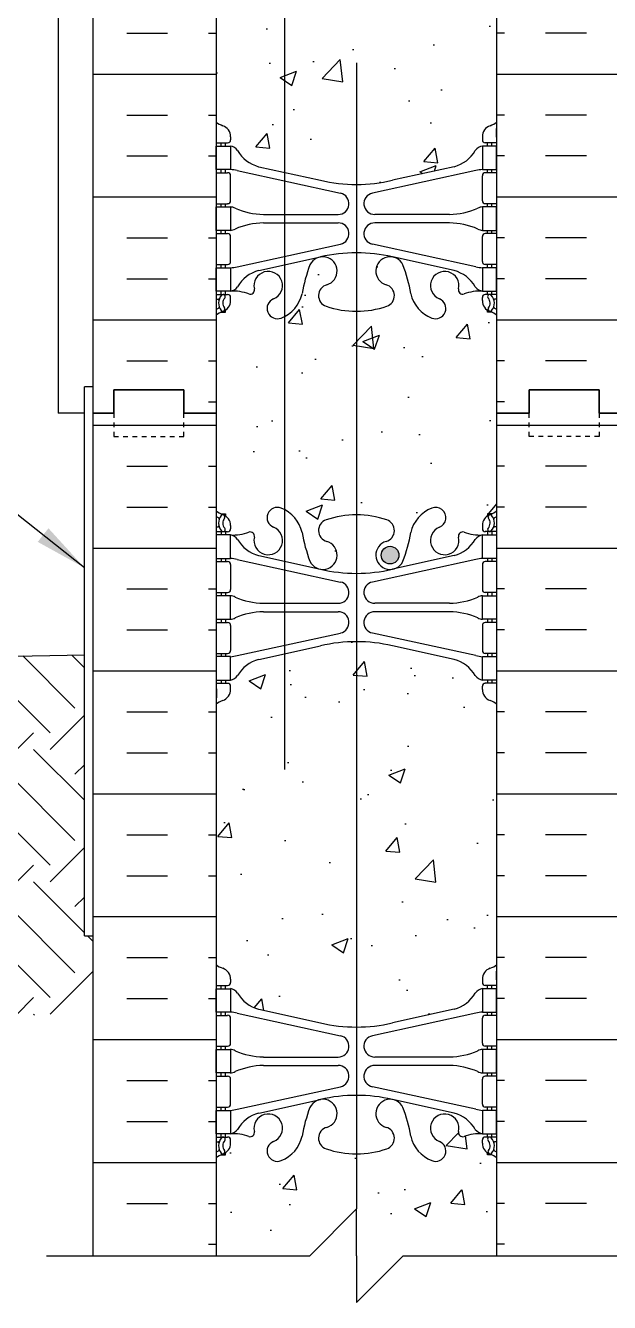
# Model space of a CAD drawing. Header units: inches. Extents: x -53.9 to -9.3, y -18.5 to 74.9.
# Drawn here: x -37.66 to -25.18, y 18.88 to 46.16 of the extents above; entities that cross this region are included whole.
import ezdxf

# ---------------------------------------------------------------- set-up
doc = ezdxf.new("R2010")
doc.units = ezdxf.units.IN
doc.header["$MEASUREMENT"] = 0
doc.linetypes.add('DASHED2', pattern=[0.375, 0.25, -0.125])
for name, color, linetype in [('HATCH', 12, 'Continuous'), ('line25', 2, 'Continuous'), ('LINE3', 3, 'Continuous'), ('LINE50', 5, 'Continuous'), ('LINE9', 9, 'Continuous'), ('TEXT', 4, 'Continuous'), ('Web_Edge', 9, 'Continuous')]:
    doc.layers.add(name, color=color, linetype=linetype)
doc.styles.add('DIM', font='romans.shx', dxfattribs={"width": 0.7})
doc.dimstyles.new('ext_12', dxfattribs={"dimscale": 12, "dimtxt": 0.09375, "dimasz": 0.09375, "dimexe": 0.09375, "dimexo": 0.0625, "dimgap": 0.0625, "dimtad": 1, "dimdec": 1, "dimzin": 3, "dimdsep": 46, "dimlunit": 4, "dimtxsty": 'DIM', "dimcen": 0.09, "dimdle": 0.09375, "dimclrt": 4, "dimadec": 0, "dimazin": 0, "dimtfac": 1, "dimtdec": 1, "dimtmove": 2, "dimatfit": 3, "dimfxl": 1, "dimfrac": 2, "dimtolj": 1, "dimtzin": 0, "dimarcsym": 0})

msp = doc.modelspace()

# ---------------------------------------------------------------- hatches: boundary and pattern name
at = {"layer": 'HATCH'}
h = msp.add_hatch(dxfattribs=at)
h.set_pattern_fill('AR-CONC', color=256, scale=0.5)
h.paths.add_polyline_path([(-27.584, 73.882), (-29.584, 73.882), (-30.584, 72.882), (-30.584, 71.708, -0.082755), (-29.936, 71.6, -0.735593), (-29.949, 71.142, 1.553132), (-29.59, 70.717, 0.053157), (-29.425, 71.331, -0.24438), (-28.976, 71.852, -1), (-28.813, 71.444, 2.182095), (-28.403, 71.231, -0.601435), (-28.283, 71.336, 0.10046), (-27.889, 71.279), (-27.784, 71.279), (-27.784, 71.349), (-27.832, 71.349, -0.414214), (-27.894, 71.411), (-27.894, 71.479, -0.249069), (-27.784, 71.686), (-27.784, 71.727), (-27.694, 71.727, 0.064398), (-27.584, 71.793)])
h.paths.add_polyline_path([(-29.678, 70.848, -1), (-30.053, 70.848, -1)], flags=16)
h.paths.add_polyline_path([(-30.584, 72.882), (-30.584, 73.882), (-30.584, 74.882), (-31.584, 73.882), (-33.584, 73.882), (-33.584, 71.793, 0.064398), (-33.474, 71.727), (-33.384, 71.727), (-33.384, 71.686, -0.249069), (-33.274, 71.479), (-33.274, 71.411, -0.414214), (-33.337, 71.349), (-33.384, 71.349), (-33.384, 71.279), (-33.279, 71.279, 0.10046), (-32.886, 71.336, -0.601435), (-32.766, 71.231, 2.182095), (-32.356, 71.444, -1), (-32.193, 71.852, -0.24438), (-31.744, 71.331, 0.053157), (-31.578, 70.717, 1.553132), (-31.22, 71.142, -0.735593), (-31.233, 71.6, -0.082755), (-30.584, 71.708)])
h.paths.add_polyline_path([(-32.116, 68.742), (-32.674, 68.62, 0.196323), (-33.124, 68.273, -0.188973), (-33.279, 68.179), (-33.384, 68.179), (-33.384, 68.109), (-33.337, 68.109, -0.414214), (-33.274, 68.046), (-33.274, 67.979, -0.317837), (-33.441, 67.743, 0.082415), (-33.584, 67.664), (-33.584, 62.101, 0.082415), (-33.441, 62.022, -0.317837), (-33.274, 61.786), (-33.274, 61.719, -0.414214), (-33.337, 61.656), (-33.384, 61.656), (-33.384, 61.586), (-33.279, 61.586, -0.188973), (-33.124, 61.491, 0.196323), (-32.674, 61.145), (-32.116, 61.022)])
h.paths.add_polyline_path([(-30.584, 68.999, 0.057795), (-31.353, 68.91), (-32.116, 68.742), (-32.116, 61.022), (-31.353, 60.855, 0.057795), (-30.584, 60.766)])
h.paths.add_polyline_path([(-27.584, 67.664, 0.082415), (-27.728, 67.743, -0.317837), (-27.894, 67.979), (-27.894, 68.046, -0.414214), (-27.832, 68.109), (-27.784, 68.109), (-27.784, 68.179), (-27.889, 68.179, -0.188973), (-28.045, 68.273, 0.196323), (-28.494, 68.62), (-29.816, 68.91, 0.057795), (-30.584, 68.999), (-30.584, 60.766, 0.057795), (-29.816, 60.855), (-28.494, 61.145, 0.196323), (-28.045, 61.491, -0.188973), (-27.889, 61.586), (-27.784, 61.586), (-27.784, 61.656), (-27.832, 61.656, -0.414214), (-27.894, 61.719), (-27.894, 61.786, -0.317837), (-27.728, 62.022, 0.082415), (-27.584, 62.101)])
h.paths.add_polyline_path([(-30.584, 58.057, -0.082755), (-31.233, 58.165, -0.735593), (-31.22, 58.623, 1.553132), (-31.578, 59.047, 0.053157), (-31.744, 58.433, -0.214613), (-32.116, 57.948), (-32.116, 53.817, -0.214613), (-31.744, 53.331, 0.053157), (-31.578, 52.717, 1.553132), (-31.22, 53.142, -0.735593), (-31.233, 53.6, -0.082755), (-30.584, 53.708)])
h.paths.add_polyline_path([(-31.115, 52.848, -1), (-31.49, 52.848, -1)], flags=16)
h.paths.add_polyline_path([(-27.584, 57.971, 0.064398), (-27.694, 58.037), (-27.784, 58.037), (-27.784, 58.079, -0.249069), (-27.894, 58.286), (-27.894, 58.354, -0.414214), (-27.832, 58.416), (-27.784, 58.416), (-27.784, 58.486), (-27.889, 58.486, 0.10046), (-28.283, 58.429, -0.601435), (-28.403, 58.534, 2.182095), (-28.813, 58.321, -1), (-28.976, 57.912, -0.24438), (-29.425, 58.433, 0.053157), (-29.59, 59.047, 1.553132), (-29.949, 58.623, -0.735593), (-29.936, 58.165, -0.082755), (-30.584, 58.057), (-30.584, 53.708, -0.082755), (-29.936, 53.6, -0.735593), (-29.949, 53.142, 1.553132), (-29.59, 52.717, 0.053157), (-29.425, 53.331, -0.24438), (-28.976, 53.852, -1), (-28.813, 53.444, 2.182095), (-28.403, 53.231, -0.601435), (-28.283, 53.336, 0.10046), (-27.889, 53.279), (-27.784, 53.279), (-27.784, 53.349), (-27.832, 53.349, -0.414214), (-27.894, 53.411), (-27.894, 53.479, -0.249069), (-27.784, 53.686), (-27.784, 53.727), (-27.694, 53.727, 0.064398), (-27.584, 53.793), (-27.584, 55.882)])
h.paths.add_polyline_path([(-32.116, 57.948, -0.028283), (-32.193, 57.912, -1), (-32.356, 58.321, 2.182095), (-32.766, 58.534, -0.601435), (-32.886, 58.429, 0.10046), (-33.279, 58.486), (-33.384, 58.486), (-33.384, 58.416), (-33.337, 58.416, -0.414214), (-33.274, 58.354), (-33.274, 58.286, -0.249069), (-33.384, 58.079), (-33.384, 58.037), (-33.474, 58.037, 0.064398), (-33.584, 57.971), (-33.584, 55.882), (-33.584, 53.793, 0.064398), (-33.474, 53.727), (-33.384, 53.727), (-33.384, 53.686, -0.249069), (-33.274, 53.479), (-33.274, 53.411, -0.414214), (-33.337, 53.349), (-33.384, 53.349), (-33.384, 53.279), (-33.279, 53.279, 0.10046), (-32.886, 53.336, -0.601435), (-32.766, 53.231, 2.182095), (-32.356, 53.444, -1), (-32.193, 53.852, -0.028283), (-32.116, 53.817)])
h.paths.add_polyline_path([(-32.116, 50.742), (-32.674, 50.62, 0.196323), (-33.124, 50.273, -0.188973), (-33.279, 50.179), (-33.384, 50.179), (-33.384, 50.109), (-33.337, 50.109, -0.414214), (-33.274, 50.046), (-33.274, 49.979, -0.317837), (-33.441, 49.743, 0.082415), (-33.584, 49.664), (-33.584, 46.882, -0.254004), (-33.317, 46.749, -0.520567), (-33.048, 46.749, -0.520567), (-32.663, 46.749, -0.520567), (-32.33, 46.749, -0.188294), (-32.116, 46.891)])
h.paths.add_polyline_path([(-30.584, 50.999, 0.057795), (-31.353, 50.91), (-32.116, 50.742), (-32.116, 46.891, -0.302611), (-31.753, 46.749, -0.520567), (-31.394, 46.749, -0.520567), (-30.983, 46.749, -0.379049), (-30.584, 46.866)], flags=17)
h.paths.add_polyline_path([(-27.584, 49.664, 0.082415), (-27.728, 49.743, -0.317837), (-27.894, 49.979), (-27.894, 50.046, -0.414214), (-27.832, 50.109), (-27.784, 50.109), (-27.784, 50.179), (-27.889, 50.179, -0.188973), (-28.045, 50.273, 0.196323), (-28.494, 50.62), (-29.816, 50.91, 0.057795), (-30.584, 50.999), (-30.584, 46.866, 0.379049), (-30.983, 46.749, 0.520567), (-31.394, 46.749, 0.520567), (-31.753, 46.749, 0.302611), (-32.116, 46.891), (-32.116, 43.022), (-31.353, 42.855, 0.057795), (-30.584, 42.766, 0.057795), (-29.816, 42.855), (-28.494, 43.145, 0.196323), (-28.045, 43.491, -0.188973), (-27.889, 43.586), (-27.784, 43.586), (-27.784, 43.656), (-27.832, 43.656, -0.414214), (-27.894, 43.719), (-27.894, 43.786, -0.317837), (-27.728, 44.022, 0.082415), (-27.584, 44.101)])
h.paths.add_polyline_path([(-32.116, 46.891, 0.188294), (-32.33, 46.749, 0.520567), (-32.663, 46.749, 0.520567), (-33.048, 46.749, 0.520567), (-33.317, 46.749, 0.254004), (-33.584, 46.882), (-33.584, 44.101, 0.082415), (-33.441, 44.022, -0.317837), (-33.274, 43.786), (-33.274, 43.719, -0.414214), (-33.337, 43.656), (-33.384, 43.656), (-33.384, 43.586), (-33.279, 43.586, -0.188973), (-33.124, 43.491, 0.196323), (-32.674, 43.145), (-32.116, 43.022)])
h.paths.add_polyline_path([(-32.116, 39.948, -0.028283), (-32.193, 39.912, -1), (-32.356, 40.321, 2.182095), (-32.766, 40.534, -0.601435), (-32.886, 40.429, 0.10046), (-33.279, 40.486), (-33.384, 40.486), (-33.384, 40.416), (-33.337, 40.416, -0.414214), (-33.274, 40.354), (-33.274, 40.286, -0.249069), (-33.384, 40.079), (-33.384, 40.037), (-33.474, 40.037, 0.064398), (-33.584, 39.971), (-33.584, 37.882), (-33.584, 35.793, 0.064398), (-33.474, 35.727), (-33.384, 35.727), (-33.384, 35.686, -0.249069), (-33.274, 35.479), (-33.274, 35.411, -0.414214), (-33.337, 35.349), (-33.384, 35.349), (-33.384, 35.279), (-33.279, 35.279, 0.10046), (-32.886, 35.336, -0.601435), (-32.766, 35.231, 2.182095), (-32.356, 35.444, -1), (-32.193, 35.852, -0.028283), (-32.116, 35.817)])
h.paths.add_polyline_path([(-30.584, 40.057, -0.082755), (-31.233, 40.165, -0.735593), (-31.22, 40.623, 1.553132), (-31.578, 41.047, 0.053157), (-31.744, 40.433, -0.214613), (-32.116, 39.948), (-32.116, 35.817, -0.214613), (-31.744, 35.331, 0.053157), (-31.578, 34.717, 1.553132), (-31.22, 35.142, -0.735593), (-31.233, 35.6, -0.082755), (-30.584, 35.708)])
h.paths.add_polyline_path([(-27.584, 37.882), (-27.584, 39.971, 0.064398), (-27.694, 40.037), (-27.784, 40.037), (-27.784, 40.079, -0.249069), (-27.894, 40.286), (-27.894, 40.354, -0.414214), (-27.832, 40.416), (-27.784, 40.416), (-27.784, 40.486), (-27.889, 40.486, 0.10046), (-28.283, 40.429, -0.601435), (-28.403, 40.534, 2.182095), (-28.813, 40.321, -1), (-28.976, 39.912, -0.24438), (-29.425, 40.433, 0.053157), (-29.59, 41.047, 1.553132), (-29.949, 40.623, -0.735593), (-29.936, 40.165, -0.082755), (-30.584, 40.057), (-30.584, 35.708, -0.082755), (-29.936, 35.6, -0.735593), (-29.949, 35.142, 1.553132), (-29.59, 34.717, 0.053157), (-29.425, 35.331, -0.24438), (-28.976, 35.852, -1), (-28.813, 35.444, 2.182095), (-28.403, 35.231, -0.601435), (-28.283, 35.336, 0.10046), (-27.889, 35.279), (-27.784, 35.279), (-27.784, 35.349), (-27.832, 35.349, -0.414214), (-27.894, 35.411), (-27.894, 35.479, -0.249069), (-27.784, 35.686), (-27.784, 35.727), (-27.694, 35.727, 0.064398), (-27.584, 35.793)])
h.paths.add_polyline_path([(-29.678, 34.848, -1), (-30.053, 34.848, -1)], flags=16)
h.paths.add_polyline_path([(-30.584, 32.999, 0.057795), (-31.353, 32.91), (-32.674, 32.62, 0.196323), (-33.124, 32.273, -0.188973), (-33.279, 32.179), (-33.384, 32.179), (-33.384, 32.109), (-33.337, 32.109, -0.414214), (-33.274, 32.046), (-33.274, 31.979, -0.317837), (-33.441, 31.743, 0.082415), (-33.584, 31.664), (-33.584, 26.101, 0.082415), (-33.441, 26.022, -0.317837), (-33.274, 25.786), (-33.274, 25.719, -0.414214), (-33.337, 25.656), (-33.384, 25.656), (-33.384, 25.586), (-33.279, 25.586, -0.188973), (-33.124, 25.491, 0.196323), (-32.674, 25.145), (-31.353, 24.855, 0.057795), (-30.584, 24.766)])
h.paths.add_polyline_path([(-27.584, 31.664, 0.082415), (-27.728, 31.743, -0.317837), (-27.894, 31.979), (-27.894, 32.046, -0.414214), (-27.832, 32.109), (-27.784, 32.109), (-27.784, 32.179), (-27.889, 32.179, -0.188973), (-28.045, 32.273, 0.196323), (-28.494, 32.62), (-29.816, 32.91, 0.057795), (-30.584, 32.999), (-30.584, 24.766, 0.057795), (-29.816, 24.855), (-28.494, 25.145, 0.196323), (-28.045, 25.491, -0.188973), (-27.889, 25.586), (-27.784, 25.586), (-27.784, 25.656), (-27.832, 25.656, -0.414214), (-27.894, 25.719), (-27.894, 25.786, -0.317837), (-27.728, 26.022, 0.082415), (-27.584, 26.101)])
h.paths.add_polyline_path([(-30.584, 22.057, -0.082755), (-31.233, 22.165, -0.735593), (-31.22, 22.623, 1.553132), (-31.578, 23.047, 0.053157), (-31.744, 22.433, -0.24438), (-32.193, 21.912, -1), (-32.356, 22.321, 2.182095), (-32.766, 22.534, -0.601435), (-32.886, 22.429, 0.10046), (-33.279, 22.486), (-33.384, 22.486), (-33.384, 22.416), (-33.337, 22.416, -0.414214), (-33.274, 22.354), (-33.274, 22.286, -0.249069), (-33.384, 22.079), (-33.384, 22.037), (-33.474, 22.037, 0.064398), (-33.584, 21.971), (-33.584, 19.882), (-31.584, 19.882), (-30.584, 20.882)])
h.paths.add_polyline_path([(-27.584, 21.971, 0.064398), (-27.694, 22.037), (-27.784, 22.037), (-27.784, 22.079, -0.249069), (-27.894, 22.286), (-27.894, 22.354, -0.414214), (-27.832, 22.416), (-27.784, 22.416), (-27.784, 22.486), (-27.889, 22.486, 0.10046), (-28.283, 22.429, -0.601435), (-28.403, 22.534, 2.182095), (-28.813, 22.321, -1), (-28.976, 21.912, -0.24438), (-29.425, 22.433, 0.053157), (-29.59, 23.047, 1.553132), (-29.949, 22.623, -0.735593), (-29.936, 22.165, -0.082755), (-30.584, 22.057), (-30.584, 20.882), (-30.584, 19.882), (-30.584, 18.882), (-29.584, 19.882), (-27.584, 19.882)])
h = msp.add_hatch(dxfattribs=at)
h.set_pattern_fill('INSUL', color=256, scale=7, style=0)
h.set_pattern_definition([(0, (-2959.746, -359.1271), (0, 2.625), []), (0, (-2959.746, -358.2521), (0, 2.625), [0.875, -0.875]), (0, (-2959.746, -357.3771), (0, 2.625), [0.875, -0.875])])
h.paths.add_polyline_path([(-36.209, 37.882), (-35.772, 37.882), (-35.772, 38.382), (-34.272, 38.382), (-34.272, 37.882), (-33.584, 37.882), (-33.584, 55.882), (-34.272, 55.882), (-34.272, 56.382), (-35.772, 56.382), (-35.772, 55.882), (-36.209, 55.882)])
h = msp.add_hatch(dxfattribs=at)
h.set_pattern_fill('INSUL', color=256, scale=7, style=0)
h.set_pattern_definition([(180, (2898.5772, -359.1271), (0, 2.625), []), (180, (2898.5772, -358.2521), (0, 2.625), [0.875, -0.875]), (180, (2898.5772, -357.3771), (0, 2.625), [0.875, -0.875])])
h.paths.add_polyline_path([(-24.959, 37.882), (-25.397, 37.882), (-25.397, 38.382), (-26.897, 38.382), (-26.897, 37.882), (-27.584, 37.882), (-27.584, 55.882), (-26.897, 55.882), (-26.897, 56.382), (-25.397, 56.382), (-25.397, 55.882), (-24.959, 55.882)])
h = msp.add_hatch(dxfattribs=at)
h.set_pattern_fill('INSUL', color=256, scale=7, style=0)
h.set_pattern_definition([(0, (-2959.746, -377.1271), (0, 2.625), []), (0, (-2959.746, -376.2521), (0, 2.625), [0.875, -0.875]), (0, (-2959.746, -375.3771), (0, 2.625), [0.875, -0.875])])
h.paths.add_polyline_path([(-36.209, 19.882), (-35.772, 19.882), (-35.772, 20.382), (-34.272, 20.382), (-34.272, 19.882), (-33.584, 19.882), (-33.584, 37.882), (-34.272, 37.882), (-34.272, 38.382), (-35.772, 38.382), (-35.772, 37.882), (-36.209, 37.882)])
h = msp.add_hatch(dxfattribs=at)
h.set_pattern_fill('INSUL', color=256, scale=7, style=0)
h.set_pattern_definition([(180, (2898.5772, -377.1271), (0, 2.625), []), (180, (2898.5772, -376.2521), (0, 2.625), [0.875, -0.875]), (180, (2898.5772, -375.3771), (0, 2.625), [0.875, -0.875])])
h.paths.add_polyline_path([(-24.959, 19.882), (-25.397, 19.882), (-25.397, 20.382), (-26.897, 20.382), (-26.897, 19.882), (-27.584, 19.882), (-27.584, 37.882), (-26.897, 37.882), (-26.897, 38.382), (-25.397, 38.382), (-25.397, 37.882), (-24.959, 37.882)])
h = msp.add_hatch(dxfattribs=at)
h.set_pattern_fill('EARTH', color=256, scale=8, angle=45, style=0)
h.set_pattern_definition([(45, (-47.3858, 7.0076), (2e-16, 2.82843), [2, -2]), (45, (-47.9161, 7.5379), (2e-16, 2.82843), [2, -2]), (45, (-48.4464, 8.0682), (2e-16, 2.82843), [2, -2]), (135, (-48.4464, 8.4218), (-2.82843, 4e-16), [2, -2]), (135, (-47.9161, 8.9521), (-2.82843, 4e-16), [2, -2]), (135, (-47.3858, 9.4824), (-2.82843, 4e-16), [2, -2])])
h.paths.add_polyline_path([(-36.397, 32.716), (-53.935, 32.41), (-45.164, 25.023), (-36.209, 25.023), (-36.209, 26.716), (-36.397, 26.716)])
h.paths.add_polyline_path([(-52.409, 23.912), (-44.052, 23.912), (-44.052, 25.626), (-52.409, 25.626)], flags=9)
at = {"layer": 'LINE3'}
msp.add_hatch(color=256, dxfattribs=at).paths.add_polyline_path([(-29.678, 34.848, 1), (-30.053, 34.848, 1)])

# ---------------------------------------------------------------- linework, layer by layer
at = {"layer": 'line25'}
for p, q in [((-33.584, 55.882), (-33.584, 37.882)), ((-27.584, 37.882), (-27.584, 55.882)), ((-33.584, 37.882), (-33.584, 19.882)), ((-27.584, 19.882), (-27.584, 37.882))]:
    msp.add_line(p, q, dxfattribs=at)
at = {"layer": 'LINE3'}
for p, q in [((-32.116, 30.265), (-32.116, 72.13)), ((-30.584, 45.366), (-30.584, 20.882))]:
    msp.add_line(p, q, dxfattribs=at)
msp.add_circle((-29.866, 34.848), 0.188, dxfattribs=at)
at = {"layer": 'LINE50'}
for p, q in [((-36.209, 37.882), (-36.209, 55.882)), ((-36.209, 19.882), (-36.209, 37.882)), ((-53.935, 32.41), (-36.397, 32.716))]:
    msp.add_line(p, q, dxfattribs=at)
for points in [[(-36.209, 37.882), (-35.772, 37.882), (-35.772, 38.382), (-34.272, 38.382), (-34.272, 37.882), (-33.584, 37.882)], [(-33.584, 37.882), (-34.272, 37.882), (-34.272, 38.382), (-35.772, 38.382), (-35.772, 37.882), (-36.209, 37.882)], [(-24.959, 37.882), (-25.397, 37.882), (-25.397, 38.382), (-26.897, 38.382), (-26.897, 37.882), (-27.584, 37.882)], [(-27.584, 37.882), (-26.897, 37.882), (-26.897, 38.382), (-25.397, 38.382), (-25.397, 37.882), (-24.959, 37.882)]]:
    msp.add_lwpolyline(points, dxfattribs=at)
at = {"layer": 'LINE9'}
for p, q in [((-36.959, 73.882), (-36.959, 37.882)), ((-36.397, 26.716), (-36.397, 38.441)), ((-36.209, 38.441), (-36.397, 38.441)), ((-36.397, 37.882), (-36.959, 37.882)), ((-36.397, 26.716), (-36.209, 26.716)), ((-30.584, 20.882), (-31.584, 19.882)), ((-30.584, 19.882), (-30.584, 20.882)), ((-37.209, 19.882), (-31.584, 19.882)), ((-30.584, 19.882), (-30.584, 18.882)), ((-30.584, 18.882), (-29.584, 19.882)), ((-29.584, 19.882), (-23.959, 19.882))]:
    msp.add_line(p, q, dxfattribs=at)
at = {"layer": 'LINE9', "linetype": 'DASHED2', "ltscale": 0.15}
for points in [[(-35.772, 37.882), (-35.772, 37.882), (-35.772, 37.382), (-34.272, 37.382), (-34.272, 37.882), (-34.272, 37.882)], [(-25.397, 37.882), (-25.397, 37.882), (-25.397, 37.382), (-26.897, 37.382), (-26.897, 37.882), (-26.897, 37.882)]]:
    msp.add_lwpolyline(points, dxfattribs=at)
at = {"layer": 'Web_Edge'}
for p, q in [((-33.574, 43.776), (-33.574, 43.962)), ((-27.594, 43.776), (-27.594, 43.962)), ((-33.584, 43.656), (-33.337, 43.656)), ((-33.474, 43.586), (-33.474, 43.656)), ((-33.384, 43.586), (-33.384, 43.656)), ((-33.274, 43.786), (-33.274, 43.719)), ((-27.894, 43.786), (-27.894, 43.719)), ((-27.584, 43.656), (-27.832, 43.656)), ((-27.784, 43.586), (-27.784, 43.656)), ((-27.694, 43.586), (-27.694, 43.656)), ((-32.674, 43.145), (-31.353, 42.855)), ((-28.494, 43.145), (-29.816, 42.855)), ((-33.584, 43.016), (-33.337, 43.016)), ((-33.474, 43.016), (-33.474, 43.086)), ((-33.384, 43.016), (-33.384, 43.086)), ((-33.274, 42.419), (-33.274, 42.954)), ((-33.135, 43.062), (-30.924, 42.581)), ((-28.033, 43.062), (-30.245, 42.581)), ((-27.894, 42.419), (-27.894, 42.954)), ((-27.584, 43.016), (-27.832, 43.016)), ((-27.784, 43.016), (-27.784, 43.086)), ((-27.694, 43.016), (-27.694, 43.086)), ((-33.584, 42.356), (-33.337, 42.356)), ((-33.474, 42.286), (-33.474, 42.356)), ((-33.384, 42.286), (-33.384, 42.356)), ((-27.584, 42.356), (-27.832, 42.356)), ((-27.784, 42.286), (-27.784, 42.356)), ((-27.694, 42.286), (-27.694, 42.356)), ((-32.57, 42.126), (-30.974, 42.126)), ((-28.599, 42.126), (-30.195, 42.126)), ((-33.474, 41.716), (-33.474, 41.786)), ((-33.384, 41.716), (-33.384, 41.786)), ((-32.57, 41.946), (-30.974, 41.946)), ((-28.599, 41.946), (-30.195, 41.946)), ((-27.784, 41.716), (-27.784, 41.786)), ((-27.694, 41.716), (-27.694, 41.786)), ((-33.584, 41.716), (-33.337, 41.716)), ((-33.274, 41.119), (-33.274, 41.654)), ((-33.135, 41.01), (-30.924, 41.492)), ((-28.033, 41.01), (-30.245, 41.492)), ((-27.894, 41.119), (-27.894, 41.654)), ((-27.584, 41.716), (-27.832, 41.716)), ((-32.674, 40.927), (-31.353, 41.218)), ((-28.494, 40.927), (-29.816, 41.218)), ((-33.584, 41.056), (-33.337, 41.056)), ((-33.474, 40.986), (-33.474, 41.056)), ((-33.384, 40.986), (-33.384, 41.056)), ((-27.584, 41.056), (-27.832, 41.056)), ((-27.784, 40.986), (-27.784, 41.056)), ((-27.694, 40.986), (-27.694, 41.056)), ((-33.584, 40.416), (-33.337, 40.416)), ((-33.474, 40.416), (-33.474, 40.486)), ((-33.384, 40.416), (-33.384, 40.486)), ((-27.584, 40.416), (-27.832, 40.416)), ((-27.784, 40.416), (-27.784, 40.486)), ((-27.694, 40.416), (-27.694, 40.486)), ((-33.584, 40.316), (-33.543, 40.316)), ((-33.274, 40.286), (-33.274, 40.354)), ((-27.894, 40.286), (-27.894, 40.354)), ((-27.584, 40.316), (-27.626, 40.316)), ((-33.474, 40.037), (-33.384, 40.037)), ((-33.384, 40.037), (-33.384, 40.079)), ((-27.784, 40.037), (-27.784, 40.079)), ((-27.694, 40.037), (-27.784, 40.037)), ((-33.474, 35.727), (-33.384, 35.727)), ((-33.384, 35.727), (-33.384, 35.686)), ((-33.274, 35.479), (-33.274, 35.411)), ((-27.894, 35.479), (-27.894, 35.411)), ((-27.694, 35.727), (-27.784, 35.727)), ((-27.784, 35.727), (-27.784, 35.686)), ((-33.584, 35.449), (-33.543, 35.449)), ((-33.584, 35.349), (-33.337, 35.349)), ((-33.474, 35.349), (-33.474, 35.279)), ((-33.384, 35.349), (-33.384, 35.279)), ((-27.584, 35.349), (-27.832, 35.349)), ((-27.784, 35.349), (-27.784, 35.279)), ((-27.694, 35.349), (-27.694, 35.279)), ((-27.584, 35.449), (-27.626, 35.449)), ((-33.584, 34.709), (-33.337, 34.709)), ((-33.474, 34.779), (-33.474, 34.709)), ((-33.384, 34.779), (-33.384, 34.709)), ((-33.274, 34.646), (-33.274, 34.111)), ((-33.135, 34.755), (-30.924, 34.273)), ((-32.674, 34.837), (-31.353, 34.547)), ((-28.033, 34.755), (-30.245, 34.273)), ((-28.494, 34.837), (-29.816, 34.547)), ((-27.894, 34.646), (-27.894, 34.111)), ((-27.584, 34.709), (-27.832, 34.709)), ((-27.784, 34.779), (-27.784, 34.709)), ((-27.694, 34.779), (-27.694, 34.709)), ((-33.584, 34.049), (-33.337, 34.049)), ((-33.474, 34.049), (-33.474, 33.979)), ((-33.384, 34.049), (-33.384, 33.979)), ((-27.584, 34.049), (-27.832, 34.049)), ((-27.784, 34.049), (-27.784, 33.979)), ((-27.694, 34.049), (-27.694, 33.979)), ((-32.57, 33.819), (-30.974, 33.819)), ((-32.57, 33.639), (-30.974, 33.639)), ((-28.599, 33.819), (-30.195, 33.819)), ((-28.599, 33.639), (-30.195, 33.639)), ((-33.584, 33.409), (-33.337, 33.409)), ((-33.474, 33.479), (-33.474, 33.409)), ((-33.384, 33.479), (-33.384, 33.409)), ((-33.274, 33.346), (-33.274, 32.811)), ((-27.894, 33.346), (-27.894, 32.811)), ((-27.584, 33.409), (-27.832, 33.409)), ((-27.784, 33.479), (-27.784, 33.409)), ((-27.694, 33.479), (-27.694, 33.409)), ((-33.135, 32.702), (-30.924, 33.184)), ((-28.033, 32.702), (-30.245, 33.184)), ((-33.584, 32.749), (-33.337, 32.749)), ((-33.474, 32.749), (-33.474, 32.679)), ((-33.384, 32.749), (-33.384, 32.679)), ((-32.674, 32.62), (-31.353, 32.91)), ((-28.494, 32.62), (-29.816, 32.91)), ((-27.584, 32.749), (-27.832, 32.749)), ((-27.784, 32.749), (-27.784, 32.679)), ((-27.694, 32.749), (-27.694, 32.679)), ((-33.584, 32.109), (-33.337, 32.109)), ((-33.574, 31.989), (-33.574, 31.802)), ((-33.474, 32.179), (-33.474, 32.109)), ((-33.384, 32.179), (-33.384, 32.109)), ((-33.274, 31.979), (-33.274, 32.046)), ((-27.894, 31.979), (-27.894, 32.046)), ((-27.584, 32.109), (-27.832, 32.109)), ((-27.784, 32.179), (-27.784, 32.109)), ((-27.694, 32.179), (-27.694, 32.109)), ((-27.594, 31.989), (-27.594, 31.802)), ((-33.574, 25.776), (-33.574, 25.962)), ((-27.594, 25.776), (-27.594, 25.962)), ((-33.584, 25.656), (-33.337, 25.656)), ((-33.474, 25.586), (-33.474, 25.656)), ((-33.384, 25.586), (-33.384, 25.656)), ((-33.274, 25.786), (-33.274, 25.719)), ((-27.894, 25.786), (-27.894, 25.719)), ((-27.584, 25.656), (-27.832, 25.656)), ((-27.784, 25.586), (-27.784, 25.656)), ((-27.694, 25.586), (-27.694, 25.656)), ((-32.674, 25.145), (-31.353, 24.855)), ((-28.494, 25.145), (-29.816, 24.855)), ((-33.584, 25.016), (-33.337, 25.016)), ((-33.474, 25.016), (-33.474, 25.086)), ((-33.384, 25.016), (-33.384, 25.086)), ((-33.274, 24.419), (-33.274, 24.954)), ((-33.135, 25.062), (-30.924, 24.581)), ((-28.033, 25.062), (-30.245, 24.581)), ((-27.894, 24.419), (-27.894, 24.954)), ((-27.584, 25.016), (-27.832, 25.016)), ((-27.784, 25.016), (-27.784, 25.086)), ((-27.694, 25.016), (-27.694, 25.086)), ((-33.584, 24.356), (-33.337, 24.356)), ((-33.474, 24.286), (-33.474, 24.356)), ((-33.384, 24.286), (-33.384, 24.356)), ((-27.584, 24.356), (-27.832, 24.356)), ((-27.784, 24.286), (-27.784, 24.356)), ((-27.694, 24.286), (-27.694, 24.356)), ((-32.57, 24.126), (-30.974, 24.126)), ((-28.599, 24.126), (-30.195, 24.126)), ((-33.474, 23.716), (-33.474, 23.786)), ((-33.384, 23.716), (-33.384, 23.786)), ((-32.57, 23.946), (-30.974, 23.946)), ((-28.599, 23.946), (-30.195, 23.946)), ((-27.784, 23.716), (-27.784, 23.786)), ((-27.694, 23.716), (-27.694, 23.786)), ((-33.584, 23.716), (-33.337, 23.716)), ((-33.274, 23.119), (-33.274, 23.654)), ((-33.135, 23.01), (-30.924, 23.492)), ((-28.033, 23.01), (-30.245, 23.492)), ((-27.894, 23.119), (-27.894, 23.654)), ((-27.584, 23.716), (-27.832, 23.716)), ((-32.674, 22.927), (-31.353, 23.218)), ((-28.494, 22.927), (-29.816, 23.218)), ((-33.584, 23.056), (-33.337, 23.056)), ((-33.474, 22.986), (-33.474, 23.056)), ((-33.384, 22.986), (-33.384, 23.056)), ((-27.584, 23.056), (-27.832, 23.056)), ((-27.784, 22.986), (-27.784, 23.056)), ((-27.694, 22.986), (-27.694, 23.056)), ((-33.584, 22.416), (-33.337, 22.416)), ((-33.474, 22.416), (-33.474, 22.486)), ((-33.384, 22.416), (-33.384, 22.486)), ((-27.584, 22.416), (-27.832, 22.416)), ((-27.784, 22.416), (-27.784, 22.486)), ((-27.694, 22.416), (-27.694, 22.486)), ((-33.584, 22.316), (-33.543, 22.316)), ((-33.274, 22.286), (-33.274, 22.354)), ((-27.894, 22.286), (-27.894, 22.354)), ((-27.584, 22.316), (-27.626, 22.316)), ((-33.474, 22.037), (-33.384, 22.037)), ((-33.384, 22.037), (-33.384, 22.079)), ((-27.784, 22.037), (-27.784, 22.079)), ((-27.694, 22.037), (-27.784, 22.037))]:
    msp.add_line(p, q, dxfattribs=at)
for points in [[(-33.579, 43.586), (-33.279, 43.586), (-33.279, 43.086), (-33.579, 43.086)], [(-27.589, 43.586), (-27.889, 43.586), (-27.889, 43.086), (-27.589, 43.086)], [(-33.579, 42.286), (-33.279, 42.286), (-33.279, 41.786), (-33.579, 41.786)], [(-27.589, 42.286), (-27.889, 42.286), (-27.889, 41.786), (-27.589, 41.786)], [(-33.579, 40.986), (-33.279, 40.986), (-33.279, 40.486), (-33.579, 40.486)], [(-27.589, 40.986), (-27.889, 40.986), (-27.889, 40.486), (-27.589, 40.486)], [(-33.579, 34.779), (-33.279, 34.779), (-33.279, 35.279), (-33.579, 35.279)], [(-27.589, 34.779), (-27.889, 34.779), (-27.889, 35.279), (-27.589, 35.279)], [(-33.579, 33.479), (-33.279, 33.479), (-33.279, 33.979), (-33.579, 33.979)], [(-27.589, 33.479), (-27.889, 33.479), (-27.889, 33.979), (-27.589, 33.979)], [(-33.579, 32.179), (-33.279, 32.179), (-33.279, 32.679), (-33.579, 32.679)], [(-27.589, 32.179), (-27.889, 32.179), (-27.889, 32.679), (-27.589, 32.679)], [(-33.579, 25.586), (-33.279, 25.586), (-33.279, 25.086), (-33.579, 25.086)], [(-27.589, 25.586), (-27.889, 25.586), (-27.889, 25.086), (-27.589, 25.086)], [(-33.579, 24.286), (-33.279, 24.286), (-33.279, 23.786), (-33.579, 23.786)], [(-27.589, 24.286), (-27.889, 24.286), (-27.889, 23.786), (-27.589, 23.786)], [(-33.579, 22.986), (-33.279, 22.986), (-33.279, 22.486), (-33.579, 22.486)], [(-27.589, 22.986), (-27.889, 22.986), (-27.889, 22.486), (-27.589, 22.486)]]:
    msp.add_lwpolyline(points, close=True, dxfattribs=at)
for centre, radius, start, end in [((-33.274, 44.493), 0.5, 231.6833, 250.5288), ((-33.274, 44.493), 0.6, 238.8907, 238.927), ((-33.594, 43.962), 0.02, 360, 58.927), ((-33.524, 43.786), 0.25, 0, 70.5288), ((-27.644, 43.786), 0.25, 109.4712, 180), ((-27.894, 44.493), 0.5, 289.4712, 308.3167), ((-27.574, 43.962), 0.02, 121.073, 180), ((-27.894, 44.493), 0.6, 301.073, 301.1093), ((-33.594, 43.776), 0.02, 299.988, 360), ((-33.337, 43.719), 0.0625, 270, 0), ((-27.832, 43.719), 0.0625, 180, 270), ((-27.574, 43.776), 0.02, 180, 240.012), ((-33.322, 43.34), 0.25, 37.2777, 80.0823), ((-32.475, 43.868), 0.75, 210.155, 254.5838), ((-28.694, 43.868), 0.75, 285.4162, 329.845), ((-27.846, 43.34), 0.25, 99.9177, 142.7223), ((-33.337, 42.954), 0.0625, 0, 90), ((-33.37, 42.09), 1, 76.4291, 84.7991), ((-30.584, 46.122), 3.356, 256.7692, 270), ((-30.584, 46.122), 3.356, 270, 283.2308), ((-27.799, 42.09), 1, 95.2009, 103.5709), ((-27.832, 42.954), 0.0625, 90, 180), ((-30.974, 42.356), 0.23, 270, 77.6055), ((-30.195, 42.356), 0.23, 102.3945, 270), ((-33.337, 42.419), 0.0625, 270, 0), ((-33.284, 42.068), 0.219, 60.4937, 88.92), ((-33.284, 42.068), 0.219, 60.4937, 88.92), ((-27.885, 42.068), 0.219, 91.08, 119.5063), ((-27.885, 42.068), 0.219, 91.08, 119.5063), ((-27.832, 42.419), 0.0625, 180, 270), ((-32.54, 43.726), 1.6, 246.5673, 268.9203), ((-32.54, 43.726), 1.6, 246.5673, 268.9203), ((-28.629, 43.726), 1.6, 271.0797, 293.4327), ((-28.629, 43.726), 1.6, 271.0797, 293.4327), ((-33.284, 42.005), 0.219, 271.08, 299.5063), ((-32.54, 40.346), 1.6, 91.0797, 113.4327), ((-30.974, 41.716), 0.23, 282.3945, 90), ((-30.195, 41.716), 0.23, 90, 257.6055), ((-28.629, 40.346), 1.6, 66.5673, 88.9203), ((-27.885, 42.005), 0.219, 240.4937, 268.92), ((-33.337, 41.654), 0.0625, 0, 90), ((-27.832, 41.654), 0.0625, 90, 180), ((-31.303, 40.917), 0.305, 285.7253, 154.6218), ((-30.584, 37.951), 3.356, 90, 103.2308), ((-30.584, 37.951), 3.356, 76.7692, 90), ((-29.866, 40.917), 0.305, 25.3782, 254.2747), ((-33.337, 41.119), 0.0625, 270, 0), ((-33.37, 41.982), 1, 275.2009, 283.5709), ((-32.475, 40.204), 0.75, 105.4162, 149.845), ((-28.781, 39.963), 3, 158.8016, 170.9727), ((-32.387, 39.963), 3, 9.0273, 21.1984), ((-28.694, 40.204), 0.75, 30.155, 74.5838), ((-27.799, 41.982), 1, 256.4291, 264.7991), ((-27.832, 41.119), 0.0625, 180, 270), ((-32.469, 40.604), 0.305, 291.8037, 193.3205), ((-28.699, 40.604), 0.305, 346.6795, 248.1963), ((-33.281, 40.232), 0.25, 137.5391, 219.8855), ((-33.432, 40.37), 0.045, 317.5391, 137.5391), ((-33.337, 40.354), 0.0625, 360, 90), ((-33.322, 40.732), 0.25, 279.9177, 322.7223), ((-33.223, 39.488), 1, 70.0933, 93.2121), ((-32.854, 40.513), 0.09, 251.1349, 13.3205), ((-32.469, 40.604), 0.745, 291.8037, 346.7348), ((-31.155, 40.392), 0.24, 105.7253, 251.077), ((-30.014, 40.392), 0.24, 288.923, 74.2747), ((-28.699, 40.604), 0.745, 193.2652, 248.1963), ((-28.315, 40.513), 0.09, 166.6795, 288.8651), ((-27.945, 39.488), 1, 86.7879, 109.9067), ((-27.846, 40.732), 0.25, 217.2777, 260.0823), ((-27.832, 40.354), 0.0625, 90, 180), ((-27.737, 40.37), 0.045, 42.4609, 222.4609), ((-27.888, 40.232), 0.25, 320.1145, 42.4609), ((-33.274, 39.579), 0.6, 114.9252, 121.1093), ((-33.543, 40.296), 0.02, 345.8459, 90), ((-33.536, 40.141), 0.02, 294.9252, 19.2084), ((-33.438, 40.101), 0.045, 218.552, 40.8121), ((-33.281, 40.232), 0.16, 137.5391, 219.9999), ((-33.524, 40.286), 0.25, 289.4712, 360), ((-32.274, 40.117), 0.22, 111.8037, 291.8037), ((-30.584, 42.057), 2, 251.077, 270), ((-30.584, 42.057), 2, 270, 288.923), ((-28.894, 40.117), 0.22, 248.1963, 68.1963), ((-27.644, 40.286), 0.25, 180, 250.5288), ((-27.73, 40.101), 0.045, 139.1879, 321.448), ((-27.888, 40.232), 0.16, 320.0001, 42.4609), ((-27.633, 40.141), 0.02, 160.7916, 245.0748), ((-27.626, 40.296), 0.02, 90, 194.1541), ((-27.894, 39.579), 0.6, 58.8907, 65.0748), ((-33.274, 39.579), 0.5, 109.4712, 128.3167), ((-27.894, 39.579), 0.5, 51.6833, 70.5288), ((-33.274, 36.186), 0.5, 231.6833, 250.5288), ((-32.274, 35.648), 0.22, 68.1963, 248.1963), ((-32.469, 35.161), 0.745, 13.2652, 68.1963), ((-28.699, 35.161), 0.745, 111.8037, 166.7348), ((-28.894, 35.648), 0.22, 291.8037, 111.8037), ((-27.894, 36.186), 0.5, 289.4712, 308.3167), ((-33.274, 36.186), 0.6, 238.8907, 245.0748), ((-33.543, 35.469), 0.02, 270, 14.1541), ((-33.281, 35.533), 0.25, 140.1145, 222.4609), ((-33.536, 35.623), 0.02, 340.7916, 65.0748), ((-33.438, 35.664), 0.045, 319.1879, 141.448), ((-33.524, 35.479), 0.25, 0, 70.5288), ((-33.281, 35.533), 0.16, 140.0001, 222.4609), ((-31.155, 35.373), 0.24, 108.923, 254.2747), ((-30.584, 33.708), 2, 90, 108.923), ((-30.584, 33.708), 2, 71.077, 90), ((-30.014, 35.373), 0.24, 285.7253, 71.077), ((-27.644, 35.479), 0.25, 109.4712, 180), ((-27.73, 35.664), 0.045, 38.552, 220.8121), ((-27.888, 35.533), 0.16, 317.5391, 39.9999), ((-27.888, 35.533), 0.25, 317.5391, 39.8855), ((-27.633, 35.623), 0.02, 114.9252, 199.2084), ((-27.626, 35.469), 0.02, 165.8459, 270), ((-27.894, 36.186), 0.6, 294.9252, 301.1093), ((-33.432, 35.395), 0.045, 222.4609, 42.4609), ((-33.337, 35.411), 0.0625, 270, 0), ((-33.223, 36.277), 1, 266.7879, 289.9067), ((-33.322, 35.032), 0.25, 37.2777, 80.0823), ((-32.854, 35.252), 0.09, 346.6795, 108.8651), ((-32.469, 35.161), 0.305, 166.6795, 68.1963), ((-28.781, 35.802), 3, 189.0273, 201.1984), ((-32.387, 35.802), 3, 338.8016, 350.9727), ((-28.699, 35.161), 0.305, 111.8037, 13.3205), ((-28.315, 35.252), 0.09, 71.1349, 193.3205), ((-27.945, 36.277), 1, 250.0933, 273.2121), ((-27.846, 35.032), 0.25, 99.9177, 142.7223), ((-27.832, 35.411), 0.0625, 180, 270), ((-27.737, 35.395), 0.045, 137.5391, 317.5391), ((-32.475, 35.56), 0.75, 210.155, 254.5838), ((-31.303, 34.848), 0.305, 205.3782, 74.2747), ((-29.866, 34.848), 0.305, 105.7253, 334.6218), ((-28.694, 35.56), 0.75, 285.4162, 329.845), ((-33.337, 34.646), 0.0625, 0, 90), ((-33.37, 33.783), 1, 76.4291, 84.7991), ((-27.799, 33.783), 1, 95.2009, 103.5709), ((-27.832, 34.646), 0.0625, 90, 180), ((-30.584, 37.814), 3.356, 256.7692, 270), ((-30.584, 37.814), 3.356, 270, 283.2308), ((-33.337, 34.111), 0.0625, 270, 0), ((-30.974, 34.049), 0.23, 270, 77.6055), ((-30.195, 34.049), 0.23, 102.3945, 270), ((-27.832, 34.111), 0.0625, 180, 270), ((-33.284, 33.76), 0.219, 60.4937, 88.92), ((-32.54, 35.418), 1.6, 246.5673, 268.9203), ((-28.629, 35.418), 1.6, 271.0797, 293.4327), ((-27.885, 33.76), 0.219, 91.08, 119.5063), ((-32.54, 32.039), 1.6, 91.0797, 113.4327), ((-32.54, 32.039), 1.6, 91.0797, 113.4327), ((-30.974, 33.409), 0.23, 282.3945, 90), ((-30.195, 33.409), 0.23, 90, 257.6055), ((-28.629, 32.039), 1.6, 66.5673, 88.9203), ((-28.629, 32.039), 1.6, 66.5673, 88.9203), ((-33.337, 33.346), 0.0625, 0, 90), ((-33.284, 33.697), 0.219, 271.08, 299.5063), ((-33.284, 33.697), 0.219, 271.08, 299.5063), ((-27.885, 33.697), 0.219, 240.4937, 268.92), ((-27.885, 33.697), 0.219, 240.4937, 268.92), ((-27.832, 33.346), 0.0625, 90, 180), ((-33.337, 32.811), 0.0625, 270, 0), ((-30.584, 29.643), 3.356, 90, 103.2308), ((-30.584, 29.643), 3.356, 76.7692, 90), ((-27.832, 32.811), 0.0625, 180, 270), ((-33.37, 33.674), 1, 275.2009, 283.5709), ((-32.475, 31.897), 0.75, 105.4162, 149.845), ((-28.694, 31.897), 0.75, 30.155, 74.5838), ((-27.799, 33.674), 1, 256.4291, 264.7991), ((-33.322, 32.425), 0.25, 279.9177, 322.7223), ((-27.846, 32.425), 0.25, 217.2777, 260.0823), ((-33.594, 31.989), 0.02, 0, 60.012), ((-33.524, 31.979), 0.25, 289.4712, 360), ((-33.337, 32.046), 0.0625, 360, 90), ((-27.832, 32.046), 0.0625, 90, 180), ((-27.644, 31.979), 0.25, 180, 250.5288), ((-27.574, 31.989), 0.02, 119.988, 180), ((-33.594, 31.802), 0.02, 301.073, 0), ((-33.274, 31.271), 0.6, 121.073, 121.1093), ((-33.274, 31.271), 0.5, 109.4712, 128.3167), ((-27.894, 31.271), 0.5, 51.6833, 70.5288), ((-27.574, 31.802), 0.02, 180, 238.927), ((-27.894, 31.271), 0.6, 58.8907, 58.927), ((-33.274, 26.493), 0.5, 231.6833, 250.5288), ((-33.274, 26.493), 0.6, 238.8907, 238.927), ((-33.594, 25.962), 0.02, 360, 58.927), ((-33.524, 25.786), 0.25, 0, 70.5288), ((-27.644, 25.786), 0.25, 109.4712, 180), ((-27.894, 26.493), 0.5, 289.4712, 308.3167), ((-27.574, 25.962), 0.02, 121.073, 180), ((-27.894, 26.493), 0.6, 301.073, 301.1093), ((-33.594, 25.776), 0.02, 299.988, 360), ((-33.337, 25.719), 0.0625, 270, 0), ((-27.832, 25.719), 0.0625, 180, 270), ((-27.574, 25.776), 0.02, 180, 240.012), ((-33.322, 25.34), 0.25, 37.2777, 80.0823), ((-32.475, 25.868), 0.75, 210.155, 254.5838), ((-28.694, 25.868), 0.75, 285.4162, 329.845), ((-27.846, 25.34), 0.25, 99.9177, 142.7223), ((-33.337, 24.954), 0.0625, 0, 90), ((-33.37, 24.09), 1, 76.4291, 84.7991), ((-30.584, 28.122), 3.356, 256.7692, 270), ((-30.584, 28.122), 3.356, 270, 283.2308), ((-27.799, 24.09), 1, 95.2009, 103.5709), ((-27.832, 24.954), 0.0625, 90, 180), ((-30.974, 24.356), 0.23, 270, 77.6055), ((-30.195, 24.356), 0.23, 102.3945, 270), ((-33.337, 24.419), 0.0625, 270, 0), ((-33.284, 24.068), 0.219, 60.4937, 88.92), ((-33.284, 24.068), 0.219, 60.4937, 88.92), ((-27.885, 24.068), 0.219, 91.08, 119.5063), ((-27.885, 24.068), 0.219, 91.08, 119.5063), ((-27.832, 24.419), 0.0625, 180, 270), ((-32.54, 25.726), 1.6, 246.5673, 268.9203), ((-32.54, 25.726), 1.6, 246.5673, 268.9203), ((-28.629, 25.726), 1.6, 271.0797, 293.4327), ((-28.629, 25.726), 1.6, 271.0797, 293.4327), ((-33.284, 24.005), 0.219, 271.08, 299.5063), ((-32.54, 22.346), 1.6, 91.0797, 113.4327), ((-30.974, 23.716), 0.23, 282.3945, 90), ((-30.195, 23.716), 0.23, 90, 257.6055), ((-28.629, 22.346), 1.6, 66.5673, 88.9203), ((-27.885, 24.005), 0.219, 240.4937, 268.92), ((-33.337, 23.654), 0.0625, 0, 90), ((-27.832, 23.654), 0.0625, 90, 180), ((-31.303, 22.917), 0.305, 285.7253, 154.6218), ((-30.584, 19.951), 3.356, 90, 103.2308), ((-30.584, 19.951), 3.356, 76.7692, 90), ((-29.866, 22.917), 0.305, 25.3782, 254.2747), ((-33.337, 23.119), 0.0625, 270, 0), ((-33.37, 23.982), 1, 275.2009, 283.5709), ((-32.475, 22.204), 0.75, 105.4162, 149.845), ((-28.781, 21.963), 3, 158.8016, 170.9727), ((-32.387, 21.963), 3, 9.0273, 21.1984), ((-28.694, 22.204), 0.75, 30.155, 74.5838), ((-27.799, 23.982), 1, 256.4291, 264.7991), ((-27.832, 23.119), 0.0625, 180, 270), ((-32.469, 22.604), 0.305, 291.8037, 193.3205), ((-28.699, 22.604), 0.305, 346.6795, 248.1963), ((-33.281, 22.232), 0.25, 137.5391, 219.8855), ((-33.432, 22.37), 0.045, 317.5391, 137.5391), ((-33.337, 22.354), 0.0625, 360, 90), ((-33.322, 22.732), 0.25, 279.9177, 322.7223), ((-33.223, 21.488), 1, 70.0933, 93.2121), ((-32.854, 22.513), 0.09, 251.1349, 13.3205), ((-32.469, 22.604), 0.745, 291.8037, 346.7348), ((-31.155, 22.392), 0.24, 105.7253, 251.077), ((-30.014, 22.392), 0.24, 288.923, 74.2747), ((-28.699, 22.604), 0.745, 193.2652, 248.1963), ((-28.315, 22.513), 0.09, 166.6795, 288.8651), ((-27.945, 21.488), 1, 86.7879, 109.9067), ((-27.846, 22.732), 0.25, 217.2777, 260.0823), ((-27.832, 22.354), 0.0625, 90, 180), ((-27.737, 22.37), 0.045, 42.4609, 222.4609), ((-27.888, 22.232), 0.25, 320.1145, 42.4609), ((-33.274, 21.579), 0.6, 114.9252, 121.1093), ((-33.543, 22.296), 0.02, 345.8459, 90), ((-33.536, 22.141), 0.02, 294.9252, 19.2084), ((-33.438, 22.101), 0.045, 218.552, 40.8121), ((-33.281, 22.232), 0.16, 137.5391, 219.9999), ((-33.524, 22.286), 0.25, 289.4712, 360), ((-32.274, 22.117), 0.22, 111.8037, 291.8037), ((-30.584, 24.057), 2, 251.077, 270), ((-30.584, 24.057), 2, 270, 288.923), ((-28.894, 22.117), 0.22, 248.1963, 68.1963), ((-27.644, 22.286), 0.25, 180, 250.5288), ((-27.73, 22.101), 0.045, 139.1879, 321.448), ((-27.888, 22.232), 0.16, 320.0001, 42.4609), ((-27.633, 22.141), 0.02, 160.7916, 245.0748), ((-27.626, 22.296), 0.02, 90, 194.1541), ((-27.894, 21.579), 0.6, 58.8907, 65.0748), ((-33.274, 21.579), 0.5, 109.4712, 128.3167), ((-27.894, 21.579), 0.5, 51.6833, 70.5288)]:
    msp.add_arc(centre, radius, start, end, dxfattribs=at)

# ---------------------------------------------------------------- leaders
at = {"layer": 'TEXT'}
msp.add_leader([(-36.397, 34.579), (-39.875, 37.322), (-41.464, 37.322)], dimstyle='ext_12', override={"dimgap": 0.0625, "dimtad": 0}, dxfattribs=at)

doc.saveas('drawing.dxf')
